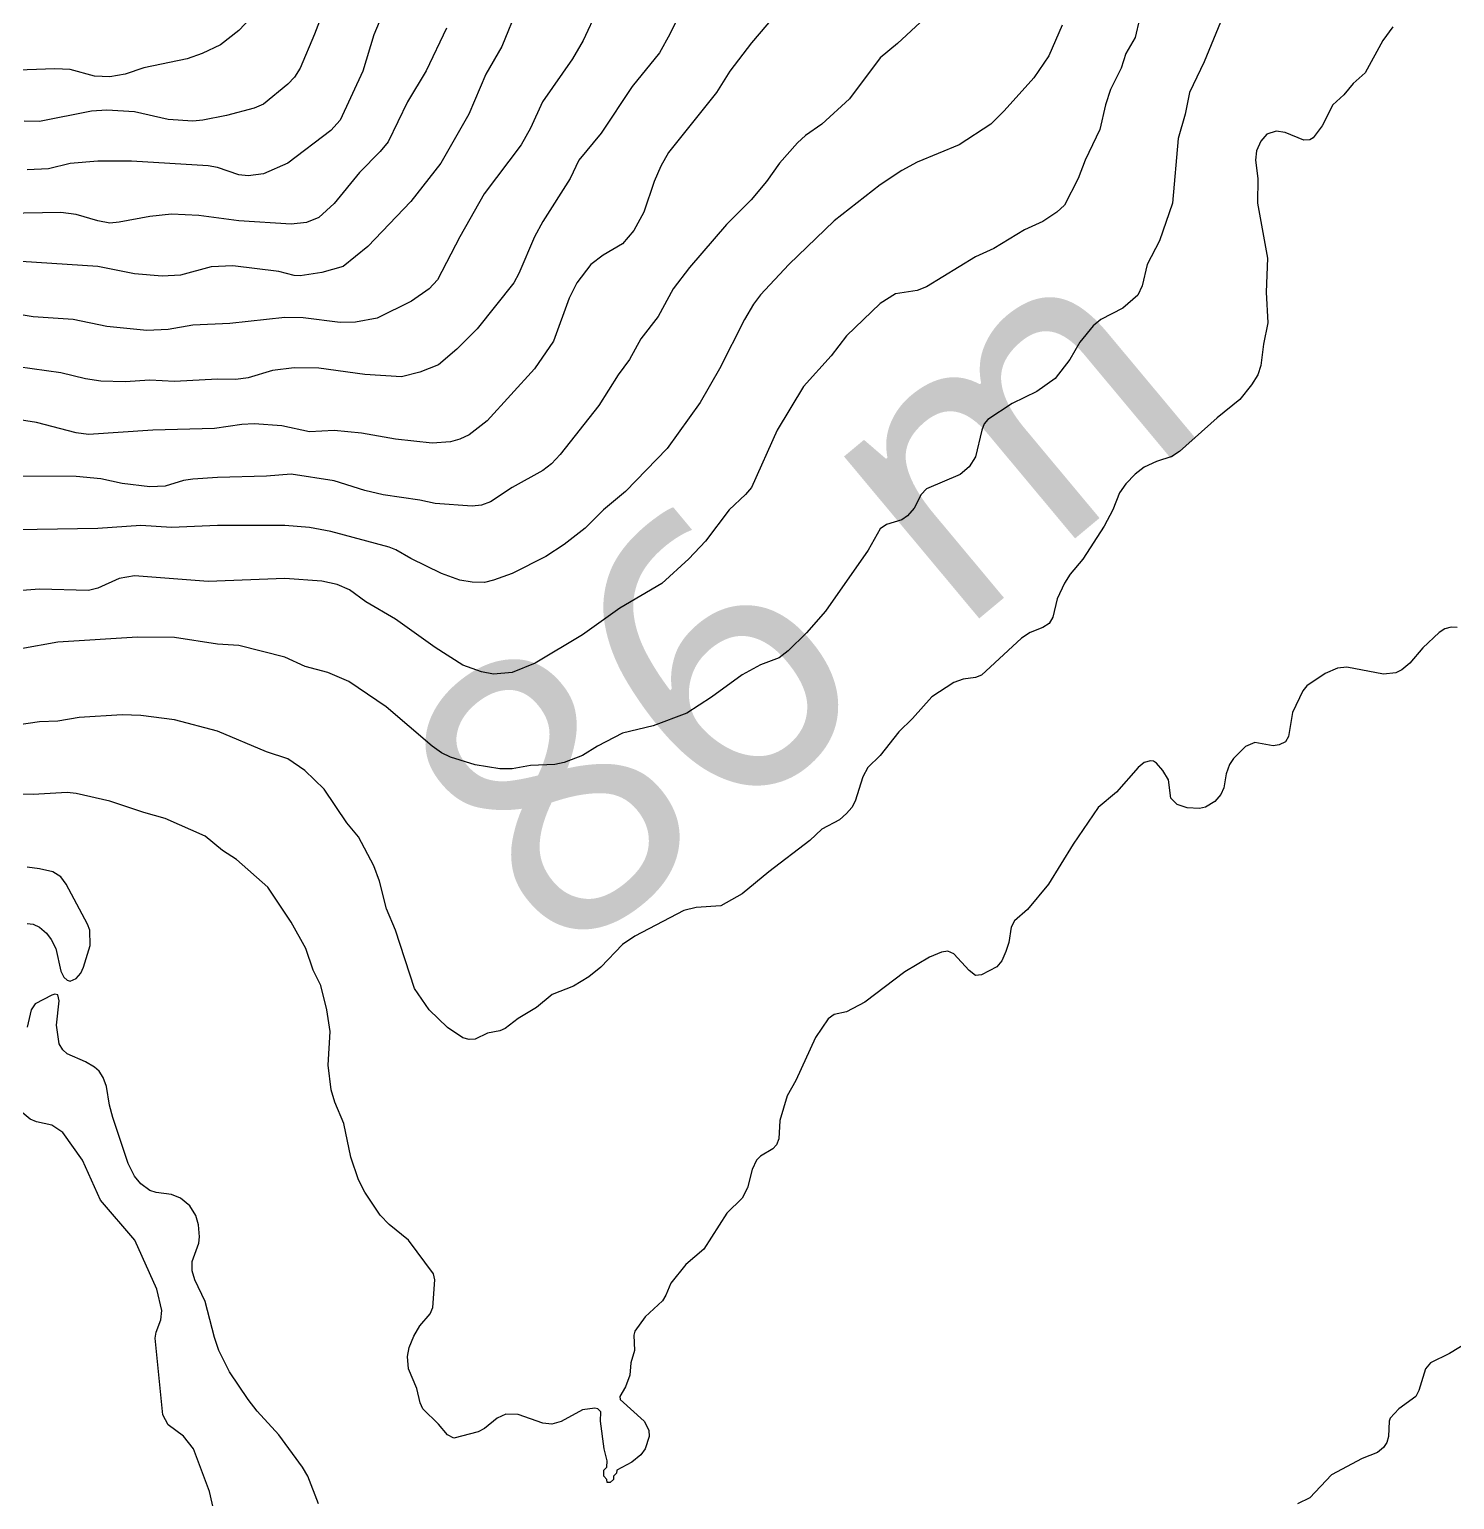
# Model space of a CAD drawing. Extents: x 474277 to 475042, y 254928 to 255625.
# Drawn here: x 474914.33 to 474949.93, y 255247.6 to 255284.34 of the extents above; entities that cross this region are included whole.
import ezdxf

# ---------------------------------------------------------------- set-up
doc = ezdxf.new("R2010")
doc.units = 0
doc.header["$MEASUREMENT"] = 0
doc.layers.add('BaseMapV2_DTM_export_MonNov09090547073261 — entities', color=1, linetype='CONTINUOUS')
doc.styles.get("Standard").update_dxf_attribs({"font": 'romans.shx'})

msp = doc.modelspace()

# ---------------------------------------------------------------- linework, layer by layer
at = {"layer": 'BaseMapV2_DTM_export_MonNov09090547073261 — entities', "color": 15, "linetype": 'Continuous', "true_color": 0xb7484b}
for points in [[(474923.483, 255285.523, 88.5), (474922.934, 255284.204, 88.5), (474922.658, 255283.3, 88.5), (474922.087, 255282.073, 88.5), (474921.86, 255281.812, 88.5), (474920.787, 255280.997, 88.5), (474920.174, 255280.73, 88.5), (474919.79, 255280.684, 88.5), (474919.56, 255280.705, 88.5), (474919.023, 255280.888, 88.5), (474918.793, 255280.932, 88.5), (474916.877, 255281.049, 88.5), (474916.033, 255281.047, 88.5), (474915.343, 255280.992, 88.5), (474914.806, 255280.86, 88.5), (474914.27, 255280.829, 88.5)], [(474933.327, 255285.14, 87.25), (474932.365, 255284.003, 87.25), (474931.828, 255283.295, 87.25), (474931.496, 255282.763, 87.25), (474930.295, 255281.266, 87.25), (474930.103, 255280.923, 87.25), (474929.935, 255280.539, 87.25), (474929.681, 255279.772, 87.25), (474929.426, 255279.312, 87.25), (474929.145, 255278.986, 87.25), (474928.66, 255278.699, 87.25), (474928.352, 255278.469, 87.25), (474928.003, 255278.009, 87.25), (474927.814, 255277.626, 87.25), (474927.42, 255276.552, 87.25), (474926.95, 255275.862, 87.25), (474925.761, 255274.558, 87.25), (474925.311, 255274.21, 87.25), (474925.081, 255274.099, 87.25), (474924.851, 255274.032, 87.25), (474924.391, 255273.998, 87.25), (474923.471, 255274.1, 87.25), (474922.627, 255274.252, 87.25), (474921.937, 255274.319, 87.25), (474921.324, 255274.281, 87.25), (474920.634, 255274.432, 87.25), (474919.944, 255274.488, 87.25), (474919.637, 255274.471, 87.25), (474918.947, 255274.364, 87.25), (474917.413, 255274.324, 87.25), (474915.803, 255274.214, 87.25), (474915.496, 255274.259, 87.25), (474914.5, 255274.52, 87.25), (474913.809, 255274.624, 87.25)], [(474930.768, 255285.14, 87.5), (474930.328, 255284.22, 87.5), (474930.065, 255283.754, 87.5), (474929.385, 255282.916, 87.5), (474928.608, 255281.752, 87.5), (474928.057, 255281.076, 87.5), (474927.839, 255280.616, 87.5), (474927.157, 255279.542, 87.5), (474926.945, 255279.159, 87.5), (474926.557, 255278.239, 87.5), (474926.428, 255278.009, 87.5), (474925.515, 255276.859, 87.5), (474925.004, 255276.353, 87.5), (474924.544, 255275.961, 87.5), (474924.084, 255275.774, 87.5), (474923.624, 255275.662, 87.5), (474922.704, 255275.721, 87.5), (474921.554, 255275.873, 87.5), (474920.94, 255275.883, 87.5), (474920.404, 255275.818, 87.5), (474919.79, 255275.638, 87.5), (474919.484, 255275.594, 87.5), (474919.023, 255275.604, 87.5), (474917.95, 255275.543, 87.5), (474917.337, 255275.572, 87.5), (474916.723, 255275.533, 87.5), (474916.11, 255275.55, 87.5), (474915.726, 255275.607, 87.5), (474915.113, 255275.76, 87.5), (474914.04, 255275.913, 87.5)], [(474928.523, 255284.833, 87.75), (474928.161, 255284.066, 87.75), (474927.894, 255283.606, 87.75), (474927.148, 255282.533, 87.75), (474926.844, 255281.871, 87.75), (474926.614, 255281.453, 87.75), (474925.689, 255280.233, 87.75), (474925.081, 255279.157, 87.75), (474924.526, 255278.086, 87.75), (474924.313, 255277.856, 87.75), (474923.869, 255277.549, 87.75), (474923.011, 255277.127, 87.75), (474922.474, 255277.028, 87.75), (474922.091, 255277.019, 87.75), (474921.17, 255277.135, 87.75), (474920.71, 255277.144, 87.75), (474919.33, 255276.991, 87.75), (474918.41, 255276.952, 87.75), (474917.797, 255276.843, 87.75), (474917.26, 255276.819, 87.75), (474916.263, 255276.92, 87.75), (474915.42, 255277.09, 87.75), (474914.423, 255277.155, 87.75), (474912.966, 255277.404, 87.75)], [(474926.535, 255284.91, 88), (474926.129, 255283.913, 88), (474925.73, 255283.223, 88), (474925.304, 255282.226, 88), (474924.608, 255280.999, 88), (474923.854, 255280.044, 88), (474922.781, 255278.913, 88), (474922.167, 255278.418, 88), (474921.63, 255278.264, 88), (474921.094, 255278.185, 88), (474920.94, 255278.191, 88), (474920.557, 255278.288, 88), (474919.407, 255278.429, 88), (474918.87, 255278.404, 88), (474918.103, 255278.2, 88), (474917.643, 255278.171, 88), (474916.953, 255278.237, 88), (474916.033, 255278.418, 88), (474913.349, 255278.595, 88)], [(474921.68, 255284.833, 88.75), (474921.453, 255284.22, 88.75), (474921.094, 255283.376, 88.75), (474920.947, 255283.146, 88.75), (474920.787, 255282.975, 88.75), (474920.174, 255282.475, 88.75), (474919.944, 255282.373, 88.75), (474919.253, 255282.193, 88.75), (474918.657, 255282.073, 88.75), (474918.41, 255282.052, 88.75), (474917.797, 255282.089, 88.75), (474916.953, 255282.282, 88.75), (474916.263, 255282.324, 88.75), (474915.88, 255282.298, 88.75), (474914.576, 255282.041, 88.75), (474914.193, 255282.052, 88.75)], [(474942.06, 255284.603, 86.5), (474941.951, 255284.143, 86.5), (474941.72, 255283.737, 86.5), (474941.603, 255283.376, 86.5), (474941.334, 255282.84, 86.5), (474941.21, 255282.456, 86.5), (474941.072, 255281.843, 86.5), (474940.704, 255281.076, 86.5), (474940.53, 255280.616, 86.5), (474940.186, 255279.948, 86.5), (474940, 255279.772, 86.5), (474939.649, 255279.537, 86.5), (474939.189, 255279.333, 86.5), (474938.423, 255278.866, 86.5), (474937.962, 255278.659, 86.5), (474936.736, 255277.911, 86.5), (474936.506, 255277.82, 86.5), (474935.969, 255277.734, 86.5), (474935.586, 255277.491, 86.5), (474934.742, 255276.686, 86.5), (474934.359, 255276.186, 86.5), (474933.669, 255275.417, 86.5), (474933.005, 255274.328, 86.5), (474932.365, 255272.897, 86.5), (474932.218, 255272.718, 86.5), (474931.81, 255272.335, 86.5), (474931.215, 255271.554, 86.5), (474930.8, 255271.108, 86.5), (474930.13, 255270.495, 86.5), (474929.077, 255269.881, 86.5), (474928.148, 255269.212, 86.5), (474926.961, 255268.501, 86.5), (474926.384, 255268.268, 86.5), (474925.924, 255268.231, 86.5), (474925.618, 255268.286, 86.5), (474925.158, 255268.457, 86.5), (474924.467, 255268.897, 86.5), (474923.471, 255269.603, 86.5), (474922.731, 255270.035, 86.5), (474922.321, 255270.333, 86.5), (474922.014, 255270.467, 86.5), (474921.63, 255270.55, 86.5), (474920.71, 255270.623, 86.5), (474918.793, 255270.544, 86.5), (474916.953, 255270.685, 86.5), (474916.57, 255270.616, 86.5), (474916.033, 255270.375, 86.5), (474915.803, 255270.318, 86.5), (474914.576, 255270.353, 86.5), (474913.043, 255270.234, 86.5)], [(474940.126, 255284.45, 86.75), (474939.796, 255283.683, 86.75), (474939.419, 255283.128, 86.75), (474938.682, 255282.303, 86.75), (474938.346, 255281.974, 86.75), (474937.558, 255281.459, 86.75), (474936.506, 255281.023, 86.75), (474936.122, 255280.816, 86.75), (474935.586, 255280.456, 86.75), (474934.435, 255279.557, 86.75), (474933.3, 255278.469, 86.75), (474932.595, 255277.705, 86.75), (474932.42, 255277.472, 86.75), (474932.191, 255277.089, 86.75), (474931.568, 255275.862, 86.75), (474931.088, 255275.019, 86.75), (474930.258, 255273.868, 86.75), (474929.223, 255272.795, 86.75), (474928.667, 255272.335, 86.75), (474928.213, 255271.875, 86.75), (474927.688, 255271.468, 86.75), (474927.228, 255271.171, 86.75), (474926.384, 255270.746, 86.75), (474925.924, 255270.576, 86.75), (474925.694, 255270.521, 86.75), (474925.388, 255270.527, 86.75), (474925.081, 255270.58, 86.75), (474924.621, 255270.741, 86.75), (474923.854, 255271.119, 86.75), (474923.482, 255271.338, 86.75), (474923.317, 255271.4, 86.75), (474921.86, 255271.796, 86.75), (474921.324, 255271.894, 86.75), (474920.71, 255271.94, 86.75), (474919.023, 255271.944, 86.75), (474917.873, 255271.891, 86.75), (474917.107, 255271.945, 86.75), (474916.033, 255271.868, 86.75), (474913.503, 255271.828, 86.75)], [(474936.582, 255284.516, 87), (474936.017, 255283.99, 87), (474935.586, 255283.633, 87), (474934.82, 255282.609, 87), (474934.129, 255281.976, 87), (474933.72, 255281.689, 87), (474933.515, 255281.504, 87), (474933.068, 255280.999, 87), (474932.742, 255280.539, 87), (474932.36, 255280.079, 87), (474931.744, 255279.466, 87), (474930.815, 255278.392, 87), (474930.41, 255277.856, 87), (474930.033, 255277.165, 87), (474929.605, 255276.61, 87), (474929.318, 255276.092, 87), (474929.035, 255275.709, 87), (474928.551, 255274.942, 87), (474927.586, 255273.715, 87), (474927.372, 255273.485, 87), (474927.151, 255273.318, 87), (474926.384, 255272.89, 87), (474925.848, 255272.537, 87), (474925.618, 255272.451, 87), (474925.388, 255272.429, 87), (474924.467, 255272.497, 87), (474924.084, 255272.579, 87), (474923.164, 255272.706, 87), (474922.704, 255272.817, 87), (474921.937, 255273.059, 87), (474920.864, 255273.23, 87), (474920.25, 255273.174, 87), (474919.023, 255273.146, 87), (474918.41, 255273.102, 87), (474918.18, 255273.065, 87), (474917.72, 255272.929, 87), (474917.337, 255272.908, 87), (474916.646, 255272.99, 87), (474916.11, 255273.114, 87), (474915.496, 255273.17, 87), (474913.733, 255273.18, 87)], [(474948.39, 255284.402, 86), (474948.141, 255284.066, 86), (474947.7, 255283.256, 86), (474947.402, 255282.993, 86), (474947.164, 255282.707, 86), (474946.892, 255282.456, 86), (474946.627, 255281.928, 86), (474946.397, 255281.629, 86), (474946.32, 255281.585, 86), (474946.167, 255281.575, 86), (474945.698, 255281.766, 86), (474945.477, 255281.8, 86), (474945.247, 255281.722, 86), (474945.093, 255281.548, 86), (474944.986, 255281.306, 86), (474944.957, 255281.076, 86), (474945.017, 255280.616, 86), (474945.013, 255280.003, 86), (474945.258, 255278.622, 86), (474945.225, 255277.779, 86), (474945.271, 255277.012, 86), (474945.16, 255276.475, 86), (474945.09, 255275.939, 86), (474945.019, 255275.709, 86), (474944.863, 255275.455, 86), (474944.57, 255275.095, 86), (474944.006, 255274.635, 86), (474943.061, 255273.792, 86), (474942.87, 255273.67, 86), (474942.486, 255273.544, 86), (474942.18, 255273.403, 86), (474941.95, 255273.227, 86), (474941.72, 255272.987, 86), (474941.566, 255272.762, 86), (474941.397, 255272.335, 86), (474941.183, 255271.928, 86), (474940.646, 255271.106, 86), (474940.331, 255270.725, 86), (474940.186, 255270.5, 86), (474940.007, 255270.111, 86), (474939.899, 255269.651, 86), (474939.806, 255269.498, 86), (474939.649, 255269.392, 86), (474939.331, 255269.268, 86), (474939.113, 255269.126, 86), (474938.116, 255268.201, 86), (474937.962, 255268.146, 86), (474937.656, 255268.105, 86), (474937.426, 255268.023, 86), (474936.871, 255267.658, 86), (474936.39, 255267.121, 86), (474936.046, 255266.785, 86), (474935.586, 255266.194, 86), (474935.272, 255265.894, 86), (474935.149, 255265.664, 86), (474934.96, 255265.051, 86), (474934.877, 255264.897, 86), (474934.744, 255264.744, 86), (474934.564, 255264.591, 86), (474934.129, 255264.356, 86), (474933.822, 255264.068, 86), (474932.798, 255263.287, 86), (474932.135, 255262.735, 86), (474931.598, 255262.441, 86), (474930.985, 255262.4, 86), (474930.678, 255262.325, 86), (474929.451, 255261.678, 86), (474929.145, 255261.473, 86), (474928.603, 255260.91, 86), (474928.301, 255260.664, 86), (474927.918, 255260.435, 86), (474927.39, 255260.22, 86), (474926.998, 255259.899, 86), (474926.538, 255259.624, 86), (474926.213, 255259.377, 86), (474926.078, 255259.316, 86), (474925.771, 255259.258, 86), (474925.464, 255259.11, 86), (474925.311, 255259.098, 86), (474925.158, 255259.14, 86), (474924.774, 255259.397, 86), (474924.318, 255259.837, 86), (474923.951, 255260.373, 86), (474923.471, 255261.834, 86), (474923.246, 255262.367, 86), (474923.075, 255263.057, 86), (474922.935, 255263.44, 86), (474922.551, 255264.165, 86), (474922.257, 255264.514, 86), (474921.692, 255265.357, 86), (474921.206, 255265.817, 86), (474920.787, 255266.111, 86), (474920.25, 255266.287, 86), (474919.023, 255266.8, 86), (474917.95, 255267.085, 86), (474917.107, 255267.195, 86), (474916.646, 255267.212, 86), (474915.573, 255267.147, 86), (474915.036, 255267.056, 86), (474914.576, 255267.036, 86), (474913.733, 255266.911, 86)], [(474919.867, 255284.64, 89), (474919.56, 255284.313, 89), (474919.1, 255283.957, 89), (474918.64, 255283.737, 89), (474918.271, 255283.606, 89), (474917.183, 255283.381, 89), (474916.723, 255283.225, 89), (474916.34, 255283.154, 89), (474915.956, 255283.173, 89), (474915.343, 255283.337, 89), (474914.96, 255283.359, 89), (474913.809, 255283.317, 89)], [(474944.083, 255284.526, 86.25), (474943.675, 255283.53, 86.25), (474943.311, 255282.763, 86.25), (474943.2, 255282.226, 86.25), (474943.029, 255281.613, 86.25), (474942.885, 255280.003, 86.25), (474942.563, 255279.061, 86.25), (474942.257, 255278.469, 86.25), (474942.128, 255277.932, 86.25), (474942.019, 255277.702, 86.25), (474941.643, 255277.372, 86.25), (474941.099, 255277.089, 86.25), (474940.904, 255276.935, 86.25), (474940.569, 255276.527, 86.25), (474940.323, 255276.092, 86.25), (474939.956, 255275.615, 86.25), (474939.496, 255275.289, 86.25), (474938.883, 255274.992, 86.25), (474938.269, 255274.594, 86.25), (474938.184, 255274.482, 86.25), (474938.121, 255274.328, 86.25), (474937.962, 255273.656, 86.25), (474937.809, 255273.409, 86.25), (474937.579, 255273.219, 86.25), (474936.736, 255272.857, 86.25), (474936.607, 255272.718, 86.25), (474936.429, 255272.374, 86.25), (474936.266, 255272.182, 86.25), (474936.122, 255272.086, 86.25), (474935.739, 255271.968, 86.25), (474935.586, 255271.862, 86.25), (474935.279, 255271.33, 86.25), (474934.215, 255269.805, 86.25), (474933.745, 255269.265, 86.25), (474933.285, 255268.813, 86.25), (474933.055, 255268.637, 86.25), (474932.595, 255268.465, 86.25), (474932.135, 255268.212, 86.25), (474931.368, 255267.651, 86.25), (474930.755, 255267.257, 86.25), (474929.911, 255266.935, 86.25), (474929.145, 255266.75, 86.25), (474928.522, 255266.431, 86.25), (474928.148, 255266.199, 86.25), (474927.688, 255266.022, 86.25), (474927.458, 255265.969, 86.25), (474926.844, 255265.947, 86.25), (474926.384, 255265.866, 86.25), (474926.078, 255265.864, 86.25), (474925.464, 255265.963, 86.25), (474924.851, 255266.156, 86.25), (474924.621, 255266.266, 86.25), (474924.391, 255266.432, 86.25), (474923.241, 255267.414, 86.25), (474922.311, 255268.041, 86.25), (474921.784, 255268.266, 86.25), (474921.219, 255268.424, 86.25), (474920.71, 255268.657, 86.25), (474919.56, 255268.941, 86.25), (474919.023, 255268.976, 86.25), (474917.95, 255269.145, 86.25), (474917.03, 255269.155, 86.25), (474915.036, 255269.028, 86.25), (474914.116, 255268.863, 86.25)], [(474924.75, 255284.373, 88.25), (474924.237, 255283.308, 88.25), (474923.774, 255282.533, 88.25), (474923.289, 255281.536, 88.25), (474923.087, 255281.29, 88.25), (474922.576, 255280.769, 88.25), (474921.937, 255279.989, 88.25), (474921.554, 255279.64, 88.25), (474921.247, 255279.514, 88.25), (474920.864, 255279.474, 88.25), (474919.56, 255279.561, 88.25), (474918.563, 255279.695, 88.25), (474917.873, 255279.722, 88.25), (474917.337, 255279.67, 88.25), (474916.57, 255279.521, 88.25), (474916.34, 255279.503, 88.25), (474916.033, 255279.557, 88.25), (474915.496, 255279.716, 88.25), (474915.113, 255279.765, 88.25), (474913.733, 255279.745, 88.25)], [(474950.001, 255269.394, 85.75), (474949.847, 255269.4, 85.75), (474949.694, 255269.361, 85.75), (474949.551, 255269.268, 85.75), (474949.144, 255268.884, 85.75), (474948.818, 255268.501, 85.75), (474948.62, 255268.339, 85.75), (474948.467, 255268.262, 85.75), (474948.16, 255268.229, 85.75), (474947.24, 255268.407, 85.75), (474947.01, 255268.375, 85.75), (474946.704, 255268.247, 85.75), (474946.244, 255267.937, 85.75), (474946.139, 255267.811, 85.75), (474945.887, 255267.274, 85.75), (474945.783, 255266.673, 85.75), (474945.707, 255266.54, 85.75), (474945.553, 255266.463, 85.75), (474945.4, 255266.441, 85.75), (474944.94, 255266.521, 85.75), (474944.71, 255266.42, 85.75), (474944.411, 255266.124, 85.75), (474944.312, 255265.971, 85.75), (474944.229, 255265.741, 85.75), (474944.173, 255265.389, 85.75), (474944.097, 255265.222, 85.75), (474943.943, 255265.044, 85.75), (474943.713, 255264.903, 85.75), (474943.56, 255264.873, 85.75), (474943.253, 255264.885, 85.75), (474943, 255264.974, 85.75), (474942.848, 255265.127, 85.75), (474942.785, 255265.587, 85.75), (474942.646, 255265.817, 85.75), (474942.486, 255266.004, 85.75), (474942.41, 255266.052, 85.75), (474942.333, 255266.064, 85.75), (474942.18, 255266.02, 85.75), (474942.026, 255265.899, 85.75), (474941.486, 255265.281, 85.75), (474941.03, 255264.892, 85.75), (474940.401, 255263.977, 85.75), (474939.792, 255262.98, 85.75), (474939.266, 255262.345, 85.75), (474938.94, 255262.06, 85.75), (474938.857, 255261.907, 85.75), (474938.794, 255261.524, 85.75), (474938.725, 255261.294, 85.75), (474938.62, 255261.063, 85.75), (474938.499, 255260.915, 85.75), (474938.116, 255260.713, 85.75), (474937.962, 255260.696, 85.75), (474937.809, 255260.821, 85.75), (474937.426, 255261.243, 85.75), (474937.272, 255261.304, 85.75), (474937.119, 255261.284, 85.75), (474936.812, 255261.158, 85.75), (474936.199, 255260.792, 85.75), (474935.202, 255260.029, 85.75), (474934.742, 255259.788, 85.75), (474934.435, 255259.724, 85.75), (474934.282, 255259.614, 85.75), (474933.967, 255259.147, 85.75), (474933.475, 255258.073, 85.75), (474933.26, 255257.69, 85.75), (474933.074, 255257.076, 85.75), (474933.051, 255256.616, 85.75), (474932.992, 255256.463, 85.75), (474932.902, 255256.368, 85.75), (474932.595, 255256.186, 85.75), (474932.49, 255256.08, 85.75), (474932.385, 255255.85, 85.75), (474932.27, 255255.389, 85.75), (474932.135, 255255.129, 85.75), (474931.752, 255254.762, 85.75), (474931.18, 255253.856, 85.75), (474930.731, 255253.473, 85.75), (474930.354, 255253.012, 85.75), (474930.229, 255252.706, 85.75), (474930.142, 255252.569, 85.75), (474929.709, 255252.169, 85.75), (474929.451, 255251.812, 85.75), (474929.429, 255251.709, 85.75), (474929.441, 255251.326, 85.75), (474929.354, 255251.019, 85.75), (474929.325, 255250.712, 85.75), (474929.221, 255250.42, 85.75), (474929.077, 255250.175, 85.75), (474929.083, 255250.099, 85.75), (474929.684, 255249.562, 85.75), (474929.803, 255249.332, 85.75), (474929.813, 255249.179, 85.75), (474929.709, 255248.872, 85.75), (474929.6, 255248.719, 85.75), (474929.375, 255248.537, 85.75), (474928.999, 255248.335, 85.75), (474928.994, 255248.259, 85.75), (474928.919, 255248.182, 85.75), (474928.917, 255248.105, 85.75), (474928.838, 255248.024, 85.75), (474928.761, 255248.024, 85.75), (474928.753, 255248.105, 85.75), (474928.68, 255248.182, 85.75), (474928.68, 255248.335, 85.75), (474928.753, 255248.412, 85.75), (474928.759, 255248.565, 85.75), (474928.685, 255248.87, 85.75), (474928.594, 255249.562, 85.75), (474928.605, 255249.792, 85.75), (474928.531, 255249.866, 85.75), (474928.455, 255249.888, 85.75), (474928.148, 255249.842, 85.75), (474927.611, 255249.55, 85.75), (474927.381, 255249.481, 85.75), (474927.151, 255249.513, 85.75), (474926.538, 255249.723, 85.75), (474926.231, 255249.734, 85.75), (474926.013, 255249.639, 85.75), (474925.694, 255249.38, 85.75), (474925.541, 255249.292, 85.75), (474924.928, 255249.138, 85.75), (474924.774, 255249.222, 85.75), (474924.55, 255249.485, 85.75), (474924.154, 255249.869, 85.75), (474924.089, 255250.022, 85.75), (474924.007, 255250.375, 85.75), (474923.798, 255250.866, 85.75), (474923.771, 255251.172, 85.75), (474923.816, 255251.402, 85.75), (474923.931, 255251.686, 85.75), (474924.081, 255251.939, 85.75), (474924.337, 255252.246, 85.75), (474924.405, 255252.399, 85.75), (474924.453, 255253.089, 85.75), (474924.422, 255253.243, 85.75), (474923.796, 255254.086, 85.75), (474923.317, 255254.471, 85.75), (474923.087, 255254.709, 85.75), (474922.704, 255255.285, 85.75), (474922.551, 255255.589, 85.75), (474922.359, 255256.156, 85.75), (474922.186, 255257, 85.75), (474921.959, 255257.536, 85.75), (474921.864, 255257.843, 85.75), (474921.794, 255258.456, 85.75), (474921.843, 255259.3, 85.75), (474921.759, 255259.837, 85.75), (474921.611, 255260.45, 85.75), (474921.415, 255260.833, 85.75), (474921.23, 255261.37, 85.75), (474920.864, 255262.028, 85.75), (474920.283, 255262.904, 85.75), (474919.498, 255263.594, 85.75), (474919.147, 255263.824, 85.75), (474918.717, 255264.18, 85.75), (474917.72, 255264.619, 85.75), (474917.183, 255264.768, 85.75), (474916.34, 255265.056, 85.75), (474915.496, 255265.25, 85.75), (474915.266, 255265.273, 85.75), (474914.423, 255265.224, 85.75), (474913.656, 255265.235, 85.75)], [(474914.27, 255261.994, 85.5), (474914.423, 255261.984, 85.5), (474914.576, 255261.908, 85.5), (474914.756, 255261.754, 85.5), (474914.869, 255261.6, 85.5), (474914.983, 255261.37, 85.5), (474915.113, 255260.806, 85.5), (474915.19, 255260.654, 85.5), (474915.266, 255260.58, 85.5), (474915.343, 255260.56, 85.5), (474915.496, 255260.622, 85.5), (474915.608, 255260.757, 85.5), (474915.681, 255260.91, 85.5), (474915.844, 255261.447, 85.5), (474915.836, 255261.83, 85.5), (474915.78, 255261.984, 85.5), (474915.241, 255262.98, 85.5), (474915.113, 255263.161, 85.5), (474914.912, 255263.287, 85.5), (474914.576, 255263.367, 85.5), (474914.27, 255263.409, 85.5)], [(474921.553, 255247.492, 85.5), (474921.279, 255248.182, 85.5), (474921.147, 255248.412, 85.5), (474920.557, 255249.222, 85.5), (474920.02, 255249.806, 85.5), (474919.79, 255250.103, 85.5), (474919.327, 255250.789, 85.5), (474919.06, 255251.326, 85.5), (474918.947, 255251.648, 85.5), (474918.72, 255252.552, 85.5), (474918.462, 255253.089, 85.5), (474918.391, 255253.319, 85.5), (474918.395, 255253.549, 85.5), (474918.556, 255254.009, 85.5), (474918.576, 255254.163, 85.5), (474918.549, 255254.469, 85.5), (474918.483, 255254.699, 85.5), (474918.333, 255254.94, 85.5), (474918.103, 255255.132, 85.5), (474917.873, 255255.228, 85.5), (474917.49, 255255.276, 85.5), (474917.337, 255255.324, 85.5), (474917.107, 255255.493, 85.5), (474916.953, 255255.679, 85.5), (474916.794, 255256.003, 85.5), (474916.412, 255257.153, 85.5), (474916.327, 255257.46, 85.5), (474916.253, 255257.92, 85.5), (474916.173, 255258.15, 85.5), (474916.07, 255258.303, 85.5), (474915.956, 255258.407, 85.5), (474915.726, 255258.539, 85.5), (474915.266, 255258.736, 85.5), (474915.158, 255258.84, 85.5), (474915.072, 255258.993, 85.5), (474915, 255259.453, 85.5), (474915.071, 255260.067, 85.5), (474915.036, 255260.211, 85.5), (474914.96, 255260.229, 85.5), (474914.883, 255260.209, 85.5), (474914.469, 255259.99, 85.5), (474914.37, 255259.837, 85.5), (474914.27, 255259.405, 85.5)], [(474918.986, 255247.108, 85.25), (474918.822, 255247.799, 85.25), (474918.429, 255248.872, 85.25), (474918.18, 255249.187, 85.25), (474917.797, 255249.469, 85.25), (474917.662, 255249.715, 85.25), (474917.471, 255251.632, 85.25), (474917.491, 255251.786, 85.25), (474917.611, 255252.092, 85.25), (474917.636, 255252.322, 85.25), (474917.506, 255252.859, 85.25), (474916.964, 255254.086, 85.25), (474916.106, 255255.083, 85.25), (474915.65, 255256.081, 85.25), (474915.164, 255256.77, 85.25), (474914.883, 255256.954, 85.25), (474914.5, 255257.037, 85.25), (474914.346, 255257.105, 85.25), (474913.357, 255257.92, 85.25)], [(474950.231, 255251.51, 85.5), (474949.806, 255251.249, 85.5), (474949.333, 255251.019, 85.5), (474949.208, 255250.866, 85.5), (474949.04, 255250.329, 85.5), (474948.966, 255250.175, 85.5), (474948.544, 255249.869, 85.5), (474948.327, 255249.639, 85.5), (474948.3, 255249.562, 85.5), (474948.285, 255249.179, 85.5), (474948.238, 255249.025, 85.5), (474948.16, 255248.901, 85.5), (474948.007, 255248.78, 85.5), (474947.624, 255248.626, 85.5), (474946.857, 255248.216, 85.5), (474946.32, 255247.641, 85.5), (474946.013, 255247.495, 85.5)]]:
    msp.add_polyline3d(points, dxfattribs=at)

# ---------------------------------------------------------------- texts
at = {"layer": 'BaseMapV2_DTM_export_MonNov09090547073261 — entities', "color": 250, "true_color": 0x323232, "insert": (474927.664, 255260.818), "char_height": 0.2, "width": 17.61571, "attachment_point": 7, "rotation": 39.8502}
msp.add_mtext('\\fOpen Sans|i0|b0;\\H7.02279;86\\~m', dxfattribs=at)

doc.saveas('drawing.dxf')
